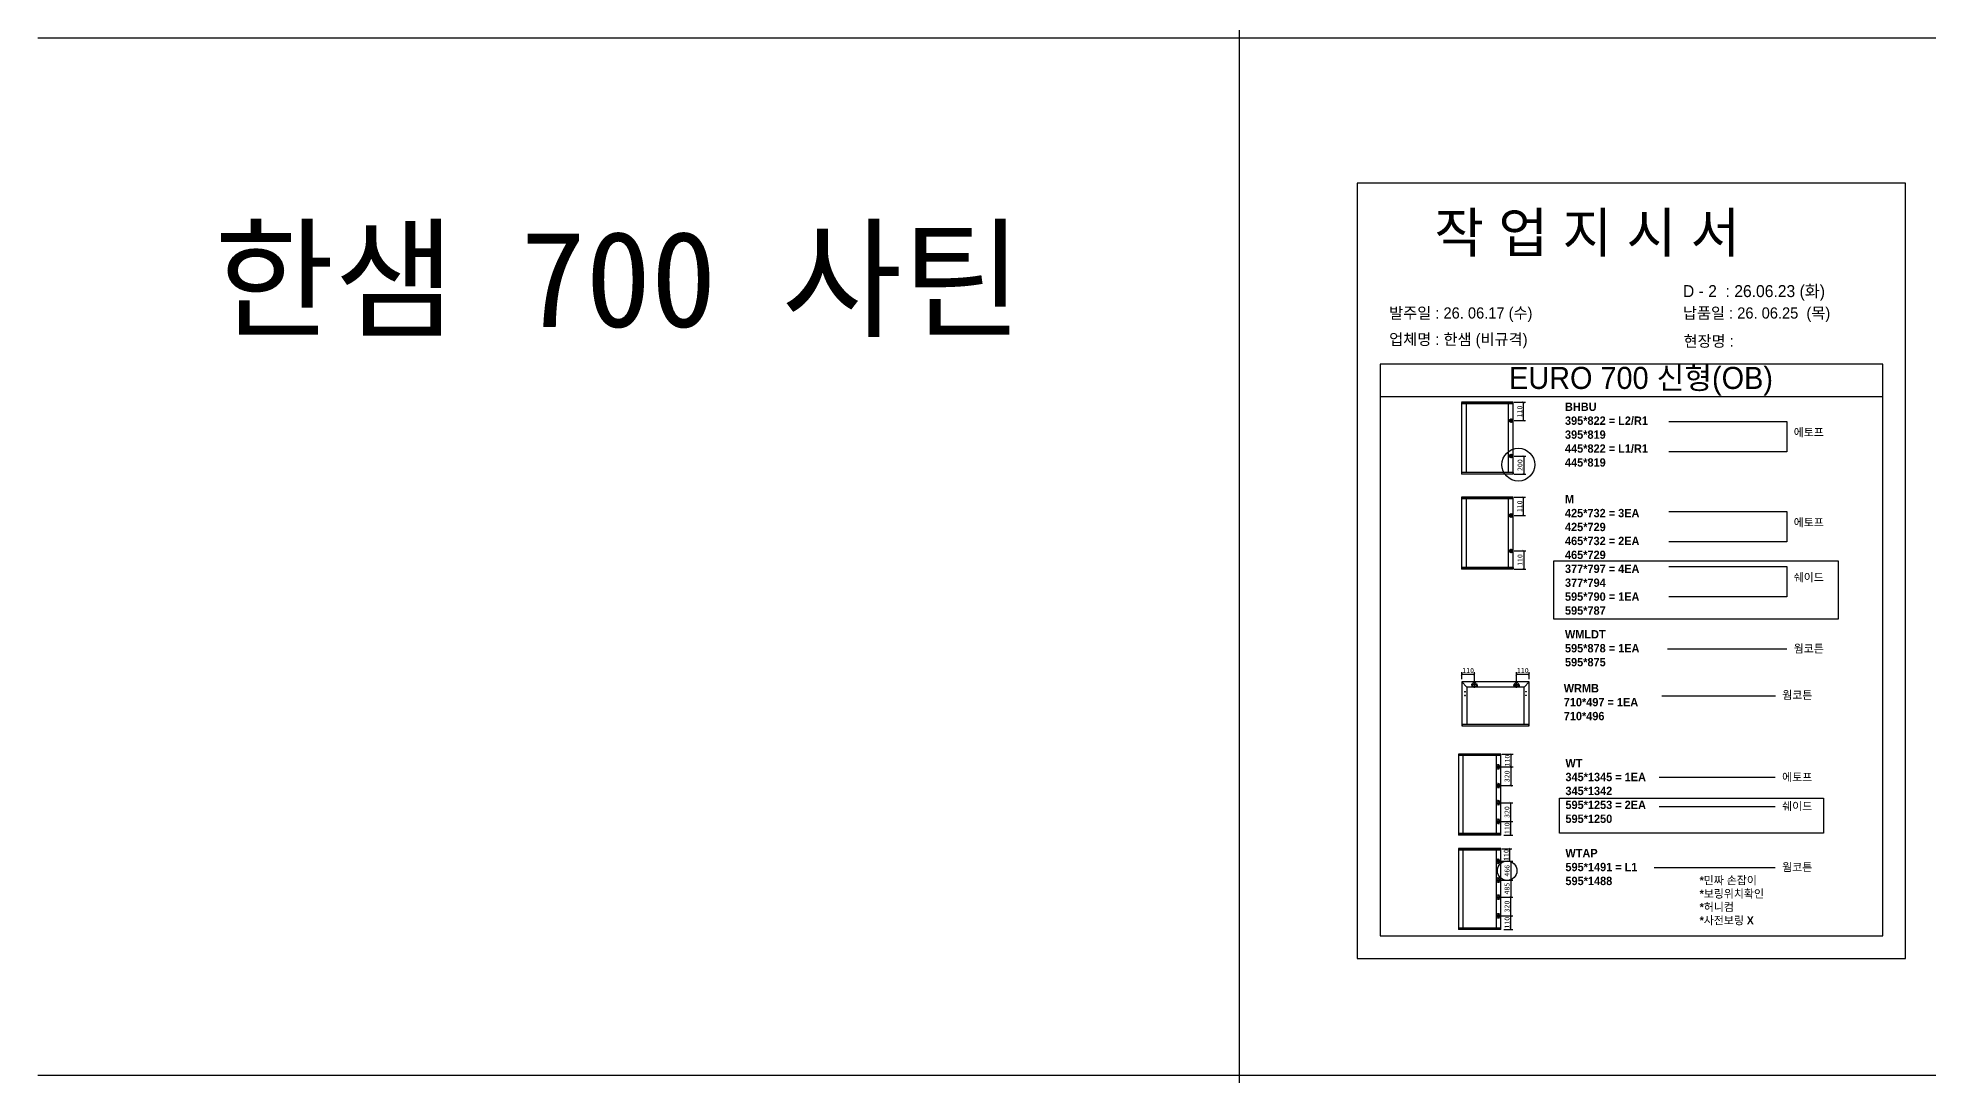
# Model space of a CAD drawing. Header units: millimetres. Extents: x -44117 to 256353, y -2095463 to 65325.
# Drawn here: x 104303 to 113737, y -1030082 to -1024905 of the extents above; entities that cross this region are included whole.
import ezdxf

# ---------------------------------------------------------------- set-up
doc = ezdxf.new("R2010")
doc.units = ezdxf.units.MM
doc.header["$LTSCALE"] = 10
doc.layers.add('Layer1', color=7, linetype='Continuous', lineweight=70)
doc.dimstyles.new('ISO-25', dxfattribs={"dimtxt": 2.5, "dimasz": 2.5, "dimexe": 1, "dimexo": 1, "dimtad": 1, "dimtxsty": 'Standard', "dimblk": 'ARCHTICK', "dimcen": 2.5, "dimadec": 0, "dimazin": 0, "dimtfac": 1, "dimtmove": 0, "dimatfit": 3, "dimfxl": 0, "dimarcsym": 0})

# ---------------------------------------------------------------- blocks, each defined once
blk = doc.blocks.new('_ArchTick')
at = {"color": 0, "linetype": 'ByBlock', "const_width": 0.15}
blk.add_lwpolyline([(-0.5, -0.5), (0.5, 0.5)], dxfattribs=at)
blk = doc.blocks.new('*D6972')
at = {"color": 0, "lineweight": -2}
for p, q in [((111669.8, -1026724.1), (111727.2, -1026724.1)), ((111717.2, -1026815.2), (111717.2, -1026724.1)), ((111669.8, -1026815.2), (111727.2, -1026815.2))]:
    blk.add_line(p, q, dxfattribs=at)
at = {"layer": 'Defpoints', "color": 0}
for p in [(111654.8, -1026724.1), (111717.2, -1026724.1), (111654.8, -1026815.2)]:
    blk.add_point(p, dxfattribs=at)
at = {"color": 0, "lineweight": -2, "xscale": 10, "yscale": 10, "zscale": 10}
for p, rotation in [((111717.2, -1026724.1), 90), ((111717.2, -1026815.2), 270)]:
    blk.add_blockref('_ArchTick', p, dxfattribs=dict(at, rotation=rotation))
at = {"color": 0, "insert": (111698.5, -1026769.6), "char_height": 25, "attachment_point": 5, "rotation": 90}
blk.add_mtext('110', dxfattribs=at)
blk = doc.blocks.new('*D6973')
at = {"color": 0, "lineweight": -2}
for p, q in [((111669.8, -1026992.1), (111728.2, -1026992.1)), ((111718.2, -1026992.1), (111718.2, -1027082.6)), ((111669.8, -1027082.6), (111728.2, -1027082.6))]:
    blk.add_line(p, q, dxfattribs=at)
at = {"layer": 'Defpoints', "color": 0}
for p in [(111654.8, -1026992.1), (111654.8, -1027082.6), (111718.2, -1027082.6)]:
    blk.add_point(p, dxfattribs=at)
at = {"color": 0, "lineweight": -2, "xscale": 10, "yscale": 10, "zscale": 10}
for p, rotation in [((111718.2, -1026992.1), 90), ((111718.2, -1027082.6), 270)]:
    blk.add_blockref('_ArchTick', p, dxfattribs=dict(at, rotation=rotation))
at = {"color": 0, "insert": (111699.5, -1027037.4), "char_height": 25, "attachment_point": 5, "rotation": 90}
blk.add_mtext('200', dxfattribs=at)
blk = doc.blocks.new('*D6974')
at = {"color": 0, "lineweight": -2}
for p, q in [((111409.3, -1028104.8), (111409.3, -1028071.3)), ((111409.3, -1028081.3), (111472.1, -1028081.3)), ((111472.1, -1028117.2), (111472.1, -1028071.3))]:
    blk.add_line(p, q, dxfattribs=at)
at = {"layer": 'Defpoints', "color": 0}
for p in [(111472.1, -1028081.3), (111409.3, -1028119.8), (111472.1, -1028132.2)]:
    blk.add_point(p, dxfattribs=at)
at = {"color": 0, "lineweight": -2, "xscale": 10, "yscale": 10, "zscale": 10, "rotation": 180}
blk.add_blockref('_ArchTick', (111409.3, -1028081.3), dxfattribs=at)
at = {"color": 0, "lineweight": -2, "xscale": 10, "yscale": 10, "zscale": 10}
blk.add_blockref('_ArchTick', (111472.1, -1028081.3), dxfattribs=at)
at = {"color": 0, "insert": (111440.7, -1028062.5), "char_height": 25, "attachment_point": 5}
blk.add_mtext('110', dxfattribs=at)
blk = doc.blocks.new('*D6975')
at = {"color": 0, "lineweight": -2}
for p, q in [((111682.1, -1028117.2), (111682.1, -1028071.3)), ((111682.1, -1028081.3), (111744.9, -1028081.3)), ((111744.9, -1028104.8), (111744.9, -1028071.3))]:
    blk.add_line(p, q, dxfattribs=at)
at = {"layer": 'Defpoints', "color": 0}
for p in [(111744.9, -1028081.3), (111682.1, -1028132.2), (111744.9, -1028119.8)]:
    blk.add_point(p, dxfattribs=at)
at = {"color": 0, "lineweight": -2, "xscale": 10, "yscale": 10, "zscale": 10, "rotation": 180}
blk.add_blockref('_ArchTick', (111682.1, -1028081.3), dxfattribs=at)
at = {"color": 0, "lineweight": -2, "xscale": 10, "yscale": 10, "zscale": 10}
blk.add_blockref('_ArchTick', (111744.9, -1028081.3), dxfattribs=at)
at = {"color": 0, "insert": (111713.5, -1028062.5), "char_height": 25, "attachment_point": 5}
blk.add_mtext('110', dxfattribs=at)
blk = doc.blocks.new('*D6976')
at = {"color": 0, "lineweight": -2}
for p, q in [((111608.5, -1028951.8), (111659.5, -1028951.8)), ((111608.5, -1029014.5), (111659.5, -1029014.5)), ((111649.5, -1029014.5), (111649.5, -1028951.8))]:
    blk.add_line(p, q, dxfattribs=at)
at = {"layer": 'Defpoints', "color": 0}
for p in [(111593.5, -1028951.8), (111593.5, -1029014.5), (111649.5, -1028951.8)]:
    blk.add_point(p, dxfattribs=at)
at = {"color": 0, "lineweight": -2, "xscale": 10, "yscale": 10, "zscale": 10}
for p, rotation in [((111649.5, -1028951.8), 90), ((111649.5, -1029014.5), 270)]:
    blk.add_blockref('_ArchTick', p, dxfattribs=dict(at, rotation=rotation))
at = {"color": 0, "insert": (111630.8, -1028983.1), "char_height": 25, "attachment_point": 5, "rotation": 90}
blk.add_mtext('110', dxfattribs=at)
blk = doc.blocks.new('*D6977')
at = {"color": 0, "lineweight": -2}
for p, q in [((111608.5, -1029286.8), (111663.6, -1029286.8)), ((111653.6, -1029354.5), (111653.6, -1029286.8)), ((111618.9, -1029354.5), (111663.6, -1029354.5))]:
    blk.add_line(p, q, dxfattribs=at)
at = {"layer": 'Defpoints', "color": 0}
for p in [(111593.5, -1029286.8), (111653.6, -1029286.8), (111603.9, -1029354.5)]:
    blk.add_point(p, dxfattribs=at)
at = {"color": 0, "lineweight": -2, "xscale": 10, "yscale": 10, "zscale": 10}
for p, rotation in [((111653.6, -1029286.8), 90), ((111653.6, -1029354.5), 270)]:
    blk.add_blockref('_ArchTick', p, dxfattribs=dict(at, rotation=rotation))
at = {"color": 0, "insert": (111634.8, -1029320.7), "char_height": 25, "attachment_point": 5, "rotation": 90}
blk.add_mtext('110', dxfattribs=at)
blk = doc.blocks.new('*D6978')
at = {"color": 0, "lineweight": -2}
for p, q in [((111608.5, -1029193.2), (111663.6, -1029193.2)), ((111653.6, -1029286.8), (111653.6, -1029193.2)), ((111608.5, -1029286.8), (111663.6, -1029286.8))]:
    blk.add_line(p, q, dxfattribs=at)
at = {"layer": 'Defpoints', "color": 0}
for p in [(111593.5, -1029193.2), (111653.6, -1029193.2), (111593.5, -1029286.8)]:
    blk.add_point(p, dxfattribs=at)
at = {"color": 0, "lineweight": -2, "xscale": 10, "yscale": 10, "zscale": 10}
for p, rotation in [((111653.6, -1029193.2), 90), ((111653.6, -1029286.8), 270)]:
    blk.add_blockref('_ArchTick', p, dxfattribs=dict(at, rotation=rotation))
at = {"color": 0, "insert": (111634.8, -1029240), "char_height": 25, "attachment_point": 5, "rotation": 90}
blk.add_mtext('320', dxfattribs=at)
blk = doc.blocks.new('*D6979')
at = {"color": 0, "lineweight": -2}
for p, q in [((111608.5, -1029108.1), (111663.6, -1029108.1)), ((111653.6, -1029108.1), (111653.6, -1029193.2)), ((111608.5, -1029193.2), (111663.6, -1029193.2))]:
    blk.add_line(p, q, dxfattribs=at)
at = {"layer": 'Defpoints', "color": 0}
for p in [(111593.5, -1029108.1), (111593.5, -1029193.2), (111653.6, -1029193.2)]:
    blk.add_point(p, dxfattribs=at)
at = {"color": 0, "lineweight": -2, "xscale": 10, "yscale": 10, "zscale": 10}
for p, rotation in [((111653.6, -1029108.1), 90), ((111653.6, -1029193.2), 270)]:
    blk.add_blockref('_ArchTick', p, dxfattribs=dict(at, rotation=rotation))
at = {"color": 0, "insert": (111634.8, -1029150.7), "char_height": 25, "attachment_point": 5, "rotation": 90}
blk.add_mtext('485', dxfattribs=at)
blk = doc.blocks.new('*D6980')
at = {"color": 0, "lineweight": -2}
for p, q in [((111608.5, -1029014.5), (111663.6, -1029014.5)), ((111653.6, -1029014.5), (111653.6, -1029108.1)), ((111608.5, -1029108.1), (111663.6, -1029108.1))]:
    blk.add_line(p, q, dxfattribs=at)
at = {"layer": 'Defpoints', "color": 0}
for p in [(111593.5, -1029014.5), (111593.5, -1029108.1), (111653.6, -1029108.1)]:
    blk.add_point(p, dxfattribs=at)
at = {"color": 0, "lineweight": -2, "xscale": 10, "yscale": 10, "zscale": 10}
for p, rotation in [((111653.6, -1029014.5), 90), ((111653.6, -1029108.1), 270)]:
    blk.add_blockref('_ArchTick', p, dxfattribs=dict(at, rotation=rotation))
at = {"color": 0, "insert": (111634.8, -1029061.3), "char_height": 25, "attachment_point": 5, "rotation": 90}
blk.add_mtext('466', dxfattribs=at)
blk = doc.blocks.new('*D6987')
at = {"color": 0, "lineweight": -2}
for p, q in [((111669.8, -1027197.5), (111727.2, -1027197.5)), ((111717.2, -1027288.6), (111717.2, -1027197.5)), ((111669.8, -1027288.6), (111727.2, -1027288.6))]:
    blk.add_line(p, q, dxfattribs=at)
at = {"layer": 'Defpoints', "color": 0}
for p in [(111654.8, -1027197.5), (111717.2, -1027197.5), (111654.8, -1027288.6)]:
    blk.add_point(p, dxfattribs=at)
at = {"color": 0, "lineweight": -2, "xscale": 10, "yscale": 10, "zscale": 10}
for p, rotation in [((111717.2, -1027197.5), 90), ((111717.2, -1027288.6), 270)]:
    blk.add_blockref('_ArchTick', p, dxfattribs=dict(at, rotation=rotation))
at = {"color": 0, "insert": (111698.5, -1027243), "char_height": 25, "attachment_point": 5, "rotation": 90}
blk.add_mtext('110', dxfattribs=at)
blk = doc.blocks.new('*D6988')
at = {"color": 0, "lineweight": -2}
for p, q in [((111669.8, -1027465.6), (111728.2, -1027465.6)), ((111718.2, -1027465.6), (111718.2, -1027556)), ((111669.8, -1027556), (111728.2, -1027556))]:
    blk.add_line(p, q, dxfattribs=at)
at = {"layer": 'Defpoints', "color": 0}
for p in [(111654.8, -1027465.6), (111654.8, -1027556), (111718.2, -1027556)]:
    blk.add_point(p, dxfattribs=at)
at = {"color": 0, "lineweight": -2, "xscale": 10, "yscale": 10, "zscale": 10}
for p, rotation in [((111718.2, -1027465.6), 90), ((111718.2, -1027556), 270)]:
    blk.add_blockref('_ArchTick', p, dxfattribs=dict(at, rotation=rotation))
at = {"color": 0, "insert": (111699.5, -1027510.8), "char_height": 25, "attachment_point": 5, "rotation": 90}
blk.add_mtext('110', dxfattribs=at)
blk = doc.blocks.new('*D6989')
at = {"color": 0, "lineweight": -2}
for p, q in [((111608.5, -1028480.4), (111664.8, -1028480.4)), ((111608.5, -1028543.1), (111664.8, -1028543.1)), ((111654.8, -1028543.1), (111654.8, -1028480.4))]:
    blk.add_line(p, q, dxfattribs=at)
at = {"layer": 'Defpoints', "color": 0}
for p in [(111593.5, -1028480.4), (111593.5, -1028543.1), (111654.8, -1028480.4)]:
    blk.add_point(p, dxfattribs=at)
at = {"color": 0, "lineweight": -2, "xscale": 10, "yscale": 10, "zscale": 10}
for p, rotation in [((111654.8, -1028480.4), 90), ((111654.8, -1028543.1), 270)]:
    blk.add_blockref('_ArchTick', p, dxfattribs=dict(at, rotation=rotation))
at = {"color": 0, "insert": (111636.1, -1028511.8), "char_height": 25, "attachment_point": 5, "rotation": 90}
blk.add_mtext('110', dxfattribs=at)
blk = doc.blocks.new('*D6990')
at = {"color": 0, "lineweight": -2}
for p, q in [((111608.5, -1028815.5), (111663.6, -1028815.5)), ((111653.6, -1028883.2), (111653.6, -1028815.5)), ((111618.9, -1028883.2), (111663.6, -1028883.2))]:
    blk.add_line(p, q, dxfattribs=at)
at = {"layer": 'Defpoints', "color": 0}
for p in [(111593.5, -1028815.5), (111653.6, -1028815.5), (111603.9, -1028883.2)]:
    blk.add_point(p, dxfattribs=at)
at = {"color": 0, "lineweight": -2, "xscale": 10, "yscale": 10, "zscale": 10}
for p, rotation in [((111653.6, -1028815.5), 90), ((111653.6, -1028883.2), 270)]:
    blk.add_blockref('_ArchTick', p, dxfattribs=dict(at, rotation=rotation))
at = {"color": 0, "insert": (111634.8, -1028849.3), "char_height": 25, "attachment_point": 5, "rotation": 90}
blk.add_mtext('110', dxfattribs=at)
blk = doc.blocks.new('*D6991')
at = {"color": 0, "lineweight": -2}
for p, q in [((111608.5, -1028721.9), (111663.6, -1028721.9)), ((111653.6, -1028815.5), (111653.6, -1028721.9)), ((111608.5, -1028815.5), (111663.6, -1028815.5))]:
    blk.add_line(p, q, dxfattribs=at)
at = {"layer": 'Defpoints', "color": 0}
for p in [(111593.5, -1028721.9), (111653.6, -1028721.9), (111593.5, -1028815.5)]:
    blk.add_point(p, dxfattribs=at)
at = {"color": 0, "lineweight": -2, "xscale": 10, "yscale": 10, "zscale": 10}
for p, rotation in [((111653.6, -1028721.9), 90), ((111653.6, -1028815.5), 270)]:
    blk.add_blockref('_ArchTick', p, dxfattribs=dict(at, rotation=rotation))
at = {"color": 0, "insert": (111634.8, -1028768.7), "char_height": 25, "attachment_point": 5, "rotation": 90}
blk.add_mtext('320', dxfattribs=at)
blk = doc.blocks.new('*D6992')
at = {"color": 0, "lineweight": -2}
for p, q in [((111608.5, -1028543.1), (111663.6, -1028543.1)), ((111653.6, -1028543.1), (111653.6, -1028636.8)), ((111608.5, -1028636.8), (111663.6, -1028636.8))]:
    blk.add_line(p, q, dxfattribs=at)
at = {"layer": 'Defpoints', "color": 0}
for p in [(111593.5, -1028543.1), (111593.5, -1028636.8), (111653.6, -1028636.8)]:
    blk.add_point(p, dxfattribs=at)
at = {"color": 0, "lineweight": -2, "xscale": 10, "yscale": 10, "zscale": 10}
for p, rotation in [((111653.6, -1028543.1), 90), ((111653.6, -1028636.8), 270)]:
    blk.add_blockref('_ArchTick', p, dxfattribs=dict(at, rotation=rotation))
at = {"color": 0, "insert": (111634.8, -1028590), "char_height": 25, "attachment_point": 5, "rotation": 90}
blk.add_mtext('320', dxfattribs=at)

msp = doc.modelspace()

# ---------------------------------------------------------------- linework, layer by layer
at = {"color": 1}
for p, q in [((104302.82932, -1024905.14903), (196571.97618, -1024905.14903)), ((104302.82932, -1024905.14903), (196571.97618, -1024905.14903)), ((104302.82932, -1024905.14903), (196571.97618, -1024905.14903)), ((104302.82932, -1024905.14903), (196571.97618, -1024905.14903)), ((104302.82932, -1024905.14903), (196571.97618, -1024905.14903)), ((104302.82932, -1024905.14903), (196571.97618, -1024905.14903)), ((104302.82932, -1024905.14903), (196571.97618, -1024905.14903)), ((104302.82932, -1024905.14903), (196571.97618, -1024905.14903)), ((104302.82932, -1024905.14903), (196571.97618, -1024905.14903)), ((104302.82932, -1024905.14903), (196571.97618, -1024905.14903)), ((104302.82932, -1030081.67507), (196571.97618, -1030081.67507)), ((104302.82932, -1030081.67507), (196571.97618, -1030081.67507)), ((104302.82932, -1030081.67507), (196571.97618, -1030081.67507)), ((104302.82932, -1030081.67507), (196571.97618, -1030081.67507)), ((104302.82932, -1030081.67507), (196571.97618, -1030081.67507)), ((104302.82932, -1030081.67507), (196571.97618, -1030081.67507)), ((104302.82932, -1030081.67507), (196571.97618, -1030081.67507)), ((104302.82932, -1030081.67507), (196571.97618, -1030081.67507)), ((104302.82932, -1030081.67507), (196571.97618, -1030081.67507)), ((104302.82932, -1030081.67507), (196571.97618, -1030081.67507))]:
    msp.add_line(p, q, dxfattribs=at)
for p, q in [((113509.93862, -1026534.18793), (111001.55496, -1026534.18793)), ((113509.93862, -1026697.06999), (111001.55496, -1026697.06999)), ((111407.84751, -1026724.37406), (111407.84751, -1027082.35744)), ((111665.95373, -1026724.83764), (111407.84751, -1026724.83764)), ((111665.95373, -1026731.84278), (111407.84751, -1026731.84278)), ((111665.69619, -1026724.11652), (111408.10505, -1026724.11652)), ((111430.76875, -1026731.3277), (111430.76875, -1027074.88873)), ((111642.77495, -1027074.88873), (111642.77495, -1026731.84278)), ((111664.66602, -1026731.84278), (111664.66602, -1026724.11652)), ((111665.95373, -1027082.35744), (111665.95373, -1026724.37406)), ((111665.95373, -1027074.88873), (111407.84751, -1027074.88873)), ((111665.95373, -1027081.89387), (111407.84751, -1027081.89387)), ((111665.69619, -1027082.61499), (111408.10505, -1027082.61499)), ((111409.13522, -1027082.61499), (111409.13522, -1027074.88873)), ((111664.66602, -1027074.88873), (111664.66602, -1027082.61499)), ((111407.84751, -1027197.78048), (111407.84751, -1027555.76386)), ((111665.95373, -1027198.24406), (111407.84751, -1027198.24406)), ((111665.95373, -1027205.2492), (111407.84751, -1027205.2492)), ((111665.69619, -1027197.52294), (111408.10505, -1027197.52294)), ((111430.76875, -1027204.73412), (111430.76875, -1027548.29515)), ((111642.77495, -1027548.29515), (111642.77495, -1027205.2492)), ((111664.66602, -1027205.2492), (111664.66602, -1027197.52294)), ((111665.95373, -1027555.76386), (111665.95373, -1027197.78048)), ((111665.95373, -1027548.29515), (111407.84751, -1027548.29515)), ((111665.95373, -1027555.30029), (111407.84751, -1027555.30029)), ((111665.69619, -1027556.02141), (111408.10505, -1027556.02141)), ((111409.13522, -1027556.02141), (111409.13522, -1027548.29515)), ((111664.66602, -1027548.29515), (111664.66602, -1027556.02141)), ((111408.99288, -1028119.83495), (111408.99288, -1028338.34308)), ((111434.64885, -1028145.49091), (111409.07731, -1028119.63111)), ((111744.91269, -1028119.54668), (111409.28115, -1028119.54668)), ((111421.96501, -1028167.97592), (111427.73039, -1028167.97592)), ((111421.96501, -1028186.42516), (111427.73039, -1028186.42516)), ((111424.8477, -1028165.09323), (111424.8477, -1028170.85861)), ((111424.8477, -1028183.54246), (111424.8477, -1028189.30785)), ((111434.64885, -1028145.49091), (111434.64885, -1028330.55981)), ((111719.54499, -1028145.49091), (111434.64885, -1028145.49091)), ((111487.8476, -1028132.23053), (111456.40013, -1028132.23053)), ((111461.4579, -1028137.99591), (111456.84559, -1028137.99591)), ((111459.15175, -1028135.68976), (111459.15175, -1028140.30207)), ((111472.12386, -1028147.95426), (111472.12386, -1028116.50679)), ((111487.40214, -1028137.99591), (111482.78983, -1028137.99591)), ((111485.09598, -1028135.68976), (111485.09598, -1028140.30207)), ((111666.34625, -1028132.23053), (111697.79372, -1028132.23053)), ((111671.40403, -1028137.99591), (111666.79172, -1028137.99591)), ((111669.09787, -1028135.68976), (111669.09787, -1028140.30207)), ((111682.06999, -1028147.95426), (111682.06999, -1028116.50679)), ((111697.34826, -1028137.99591), (111692.73595, -1028137.99591)), ((111695.04211, -1028135.68976), (111695.04211, -1028140.30207)), ((111719.54499, -1028145.49091), (111745.11653, -1028119.63111)), ((111719.54499, -1028329.98327), (111719.54499, -1028145.49091)), ((111732.22885, -1028167.97592), (111726.46346, -1028167.97592)), ((111732.22885, -1028186.42516), (111726.46346, -1028186.42516)), ((111729.34615, -1028165.09323), (111729.34615, -1028170.85861)), ((111729.34615, -1028183.54246), (111729.34615, -1028189.30785)), ((111745.20096, -1028338.34308), (111745.20096, -1028119.83495)), ((111408.99288, -1028329.98327), (111745.20096, -1028329.98327)), ((111408.99288, -1028337.82419), (111744.91269, -1028337.82419)), ((111409.28115, -1028338.63135), (111744.91269, -1028338.63135)), ((111410.43423, -1028329.98327), (111410.43423, -1028338.63135)), ((111743.75961, -1028338.63135), (111743.75961, -1028329.98327)), ((111392.9917, -1028479.9684), (111392.9917, -1028883.02246)), ((111603.9243, -1028480.39501), (111392.9917, -1028480.39501)), ((111603.9243, -1028486.84149), (111392.9917, -1028486.84149)), ((111603.68729, -1028479.7314), (111393.2287, -1028479.7314)), ((111394.17671, -1028479.7314), (111394.17671, -1028486.84149)), ((111414.08496, -1028486.36748), (111414.08496, -1028876.14939)), ((111580.56877, -1028543.14849), (111606.42356, -1028543.14849)), ((111582.59403, -1028876.14939), (111582.59403, -1028486.84149)), ((111591.12614, -1028532.48336), (111587.33409, -1028532.48336)), ((111591.12614, -1028553.81362), (111587.33409, -1028553.81362)), ((111589.23011, -1028530.58734), (111589.23011, -1028534.37938)), ((111589.23011, -1028551.9176), (111589.23011, -1028555.70965)), ((111593.49617, -1028556.07589), (111593.49617, -1028530.2211)), ((111602.73928, -1028486.84149), (111602.73928, -1028479.7314)), ((111603.9243, -1028883.02246), (111603.9243, -1028479.9684)), ((111580.56877, -1028636.76465), (111606.42356, -1028636.76465)), ((111591.12614, -1028626.09951), (111587.33409, -1028626.09951)), ((111591.12614, -1028647.42978), (111587.33409, -1028647.42978)), ((111589.23011, -1028624.20349), (111589.23011, -1028627.99554)), ((111589.23011, -1028645.53375), (111589.23011, -1028649.3258)), ((111593.49617, -1028623.83725), (111593.49617, -1028649.69204)), ((111580.56877, -1028721.866), (111606.42356, -1028721.866)), ((111591.12614, -1028711.20086), (111587.33409, -1028711.20086)), ((111591.12614, -1028732.53113), (111587.33409, -1028732.53113)), ((111589.23011, -1028709.30484), (111589.23011, -1028713.09689)), ((111589.23011, -1028730.6351), (111589.23011, -1028734.42715)), ((111593.49617, -1028708.9386), (111593.49617, -1028734.79339)), ((111580.56877, -1028815.48215), (111606.42356, -1028815.48215)), ((111591.12614, -1028804.817), (111587.33409, -1028804.817)), ((111591.12614, -1028826.14727), (111587.33409, -1028826.14727)), ((111589.23011, -1028802.92098), (111589.23011, -1028806.71303)), ((111589.23011, -1028824.25124), (111589.23011, -1028828.04329)), ((111593.49617, -1028802.55475), (111593.49617, -1028828.40954)), ((111603.9243, -1028876.14939), (111392.9917, -1028876.14939)), ((111603.9243, -1028882.59587), (111392.9917, -1028882.59587)), ((111603.68729, -1028883.25948), (111393.2287, -1028883.25948)), ((111394.17671, -1028883.25948), (111394.17671, -1028876.14939)), ((111602.73928, -1028876.14939), (111602.73928, -1028883.25948)), ((111392.9917, -1028951.32401), (111392.9917, -1029354.37808)), ((111603.9243, -1028951.75062), (111392.9917, -1028951.75062)), ((111603.9243, -1028958.1971), (111392.9917, -1028958.1971)), ((111603.68729, -1028951.08701), (111393.2287, -1028951.08701)), ((111394.17671, -1028951.08701), (111394.17671, -1028958.1971)), ((111414.08496, -1028957.72309), (111414.08496, -1029347.505)), ((111580.56877, -1029014.5041), (111606.42356, -1029014.5041)), ((111582.59403, -1029347.505), (111582.59403, -1028958.1971)), ((111591.12614, -1029003.83897), (111587.33409, -1029003.83897)), ((111591.12614, -1029025.16923), (111587.33409, -1029025.16923)), ((111589.23011, -1029001.94295), (111589.23011, -1029005.73499)), ((111589.23011, -1029023.27321), (111589.23011, -1029027.06526)), ((111593.49617, -1029027.4315), (111593.49617, -1029001.57671)), ((111602.73928, -1028958.1971), (111602.73928, -1028951.08701)), ((111603.9243, -1029354.37808), (111603.9243, -1028951.32401)), ((111580.56877, -1029108.12026), (111606.42356, -1029108.12026)), ((111591.12614, -1029097.45512), (111587.33409, -1029097.45512)), ((111591.12614, -1029118.78539), (111587.33409, -1029118.78539)), ((111589.23011, -1029095.5591), (111589.23011, -1029099.35115)), ((111589.23011, -1029116.88936), (111589.23011, -1029120.68141)), ((111593.49617, -1029095.19287), (111593.49617, -1029121.04765)), ((111580.56877, -1029193.22161), (111606.42356, -1029193.22161)), ((111591.12614, -1029182.55647), (111587.33409, -1029182.55647)), ((111591.12614, -1029203.88674), (111587.33409, -1029203.88674)), ((111589.23011, -1029180.66045), (111589.23011, -1029184.4525)), ((111589.23011, -1029201.99071), (111589.23011, -1029205.78276)), ((111593.49617, -1029180.29422), (111593.49617, -1029206.149)), ((111580.56877, -1029286.83776), (111606.42356, -1029286.83776)), ((111591.12614, -1029276.17261), (111587.33409, -1029276.17261)), ((111591.12614, -1029297.50288), (111587.33409, -1029297.50288)), ((111589.23011, -1029274.27659), (111589.23011, -1029278.06864)), ((111589.23011, -1029295.60685), (111589.23011, -1029299.3989)), ((111593.49617, -1029273.91036), (111593.49617, -1029299.76515)), ((111603.9243, -1029347.505), (111392.9917, -1029347.505)), ((111603.9243, -1029353.95148), (111392.9917, -1029353.95148)), ((111603.68729, -1029354.61509), (111393.2287, -1029354.61509)), ((111394.17671, -1029354.61509), (111394.17671, -1029347.505)), ((111602.73928, -1029347.505), (111602.73928, -1029354.61509))]:
    msp.add_line(p, q)
for p in [(110300.49669, 21924.9366), (110300.49669, 14161.07811), (110300.49669, 18584.38997), (110300.49669, 10820.53148), (110300.49669, 18627.87121), (110300.49669, 10864.01272), (110300.49669, 15287.32457), (110300.49669, 7523.46608), (110300.49669, 3746.75115), (110300.49669, 21924.9366), (110300.49669, 14161.07811), (110300.49669, 18584.38997), (110300.49669, 10820.53148), (110300.49669, 18627.87121), (110300.49669, 10864.01272), (110300.49669, 15287.32457), (110300.49669, 7523.46608), (110300.49669, 3746.75115), (110300.49669, 21924.9366), (110300.49669, 14161.07811), (110300.49669, 18584.38997), (110300.49669, 10820.53148), (110300.49669, 18627.87121), (110300.49669, 10864.01272), (110300.49669, 15287.32457), (110300.49669, 7523.46608), (110300.49669, 3746.75115), (110300.49669, 21924.9366), (110300.49669, 14161.07811), (110300.49669, 18584.38997), (110300.49669, 10820.53148), (110300.49669, 18627.87121), (110300.49669, 10864.01272), (110300.49669, 15287.32457), (110300.49669, 7523.46608), (110300.49669, 3746.75115), (110300.49669, 21924.9366), (110300.49669, 14161.07811), (110300.49669, 18584.38997), (110300.49669, 10820.53148), (110300.49669, 18627.87121), (110300.49669, 10864.01272), (110300.49669, 15287.32457), (110300.49669, 7523.46608), (110300.49669, 3746.75115), (110300.49669, 21924.9366), (110300.49669, 14161.07811), (110300.49669, 18584.38997), (110300.49669, 10820.53148), (110300.49669, 18627.87121), (110300.49669, 10864.01272), (110300.49669, 15287.32457), (110300.49669, 7523.46608), (110300.49669, 3746.75115), (110300.49669, 21924.9366), (110300.49669, 14161.07811), (110300.49669, 18584.38997), (110300.49669, 10820.53148), (110300.49669, 18627.87121), (110300.49669, 10864.01272), (110300.49669, 15287.32457), (110300.49669, 7523.46608), (110300.49669, 3746.75115), (110300.49669, 21924.9366), (110300.49669, 14161.07811), (110300.49669, 18584.38997), (110300.49669, 10820.53148), (110300.49669, 18627.87121), (110300.49669, 10864.01272), (110300.49669, 15287.32457), (110300.49669, 7523.46608), (110300.49669, 3746.75115), (110300.49669, 21924.9366), (110300.49669, 14161.07811), (110300.49669, 18584.38997), (110300.49669, 10820.53148), (110300.49669, 18627.87121), (110300.49669, 10864.01272), (110300.49669, 15287.32457), (110300.49669, 7523.46608), (110300.49669, 3746.75115), (110300.49669, 21924.9366), (110300.49669, 14161.07811), (110300.49669, 18584.38997), (110300.49669, 10820.53148), (110300.49669, 18627.87121), (110300.49669, 10864.01272), (110300.49669, 15287.32457), (110300.49669, 7523.46608), (110300.49669, 3746.75115), (110300.49669, 12702.87182), (110300.49669, 4939.01333), (110300.49669, 9362.32519), (110300.49669, 1598.4667), (110300.49669, 9405.80642), (110300.49669, 1641.94794), (110300.49669, 6065.25979), (110300.49669, -1698.5987), (110300.49669, -5475.31363), (110300.49669, 12702.87182), (110300.49669, 4939.01333), (110300.49669, 9362.32519), (110300.49669, 1598.4667), (110300.49669, 9405.80642), (110300.49669, 1641.94794), (110300.49669, 6065.25979), (110300.49669, -1698.5987), (110300.49669, -5475.31363), (110300.49669, 12702.87182), (110300.49669, 4939.01333), (110300.49669, 9362.32519), (110300.49669, 1598.4667), (110300.49669, 9405.80642), (110300.49669, 1641.94794), (110300.49669, 6065.25979), (110300.49669, -1698.5987), (110300.49669, -5475.31363), (110300.49669, 12702.87182), (110300.49669, 4939.01333), (110300.49669, 9362.32519), (110300.49669, 1598.4667), (110300.49669, 9405.80642), (110300.49669, 1641.94794), (110300.49669, 6065.25979), (110300.49669, -1698.5987), (110300.49669, -5475.31363), (110300.49669, 12702.87182), (110300.49669, 4939.01333), (110300.49669, 9362.32519), (110300.49669, 1598.4667), (110300.49669, 9405.80642), (110300.49669, 1641.94794), (110300.49669, 6065.25979), (110300.49669, -1698.5987), (110300.49669, -5475.31363)]:
    msp.add_xline(p, (0, 1), dxfattribs=at)
for points in [[(110887.53752, -1029499.99372), (113623.95606, -1029499.99372), (113623.95606, -1025629.91608), (110887.53752, -1025629.91608)], [(111868.3572, -1027514.50018), (113287.07556, -1027514.50018), (113287.07556, -1027806.51325), (111868.3572, -1027806.51325)], [(111896.15497, -1028699.41105), (113214.09006, -1028699.41105), (113214.09006, -1028873.84363), (111896.15497, -1028873.84363)]]:
    msp.add_lwpolyline(points, close=True)
for points in [[(111001.55496, -1026534.18793), (111001.55496, -1029385.97629), (113509.93862, -1029385.97629), (113509.93862, -1026534.18793)], [(112441.83695, -1026819.75302), (113031.94109, -1026819.75302), (113031.94109, -1026970.58682), (112441.83695, -1026970.58682)], [(112441.83695, -1027269.40146), (113031.94109, -1027269.40146), (113031.94109, -1027420.23526), (112441.83695, -1027420.23526)], [(112441.83695, -1027543.32523), (113031.94109, -1027543.32523), (113031.94109, -1027694.15902), (112441.83695, -1027694.15902)], [(112436.41632, -1027954.54693), (113031.50187, -1027954.54693)], [(112407.93903, -1028188.45832), (112975.24457, -1028188.45832)], [(112393.38962, -1028595.29596), (112973.61609, -1028595.29596)], [(112393.38962, -1028740.65645), (112973.61609, -1028740.65645)], [(112369.16287, -1029044.55678), (112973.61609, -1029044.55678)]]:
    msp.add_lwpolyline(points)
for centre, radius in [((111691.37266, -1027035.18734), 82.03242), ((111635.52819, -1029061.31218), 48.70919)]:
    msp.add_circle(centre, radius, dxfattribs=at)
for centre, radius in [((111424.8477, -1028167.97592), 0.86481), ((111424.8477, -1028186.42515), 0.86481), ((111459.15175, -1028137.99591), 0.92246), ((111472.12386, -1028132.23053), 10.08943), ((111485.09598, -1028137.99591), 0.92246), ((111669.09787, -1028137.99591), 0.92246), ((111682.06999, -1028132.23053), 10.08943), ((111695.04211, -1028137.99591), 0.92246), ((111729.34615, -1028167.97592), 0.86481), ((111729.34615, -1028186.42515), 0.86481), ((111593.49617, -1028543.14849), 8.2951), ((111589.23011, -1028532.48336), 0.75841), ((111589.23011, -1028553.81362), 0.75841), ((111593.49617, -1028636.76465), 8.2951), ((111589.23011, -1028626.09951), 0.75841), ((111589.23011, -1028647.42978), 0.75841), ((111593.49617, -1028721.866), 8.2951), ((111589.23011, -1028711.20086), 0.75841), ((111589.23011, -1028732.53113), 0.75841), ((111593.49617, -1028815.48215), 8.2951), ((111589.23011, -1028804.817), 0.75841), ((111589.23011, -1028826.14727), 0.75841), ((111593.49617, -1029014.5041), 8.2951), ((111589.23011, -1029003.83897), 0.75841), ((111589.23011, -1029025.16923), 0.75841), ((111593.49617, -1029108.12026), 8.2951), ((111589.23011, -1029097.45512), 0.75841), ((111589.23011, -1029118.78539), 0.75841), ((111593.49617, -1029193.22161), 8.2951), ((111589.23011, -1029182.55647), 0.75841), ((111589.23011, -1029203.88674), 0.75841), ((111593.49617, -1029286.83776), 8.2951), ((111589.23011, -1029276.17261), 0.75841), ((111589.23011, -1029297.50288), 0.75841)]:
    msp.add_circle(centre, radius)
for centre, radius, start, end in [((111665.69619, -1026724.37406), 0.25754, 0, 90), ((111408.10505, -1027082.35744), 0.25754, 180, 270), ((111665.69619, -1027082.35744), 0.25754, 270, 0), ((111665.69619, -1027197.78048), 0.25754, 0, 90), ((111408.10505, -1027555.76387), 0.25754, 180, 270), ((111665.69619, -1027555.76387), 0.25754, 270, 0), ((111409.28115, -1028119.83495), 0.28827, 90, 180), ((111744.91269, -1028119.83495), 0.28827, 0, 90), ((111409.28115, -1028338.34308), 0.28827, 180, 270), ((111744.91269, -1028338.34308), 0.28827, 270, 0), ((111393.2287, -1028479.9684), 0.237, 90, 180), ((111603.68729, -1028479.9684), 0.237, 0, 90), ((111393.2287, -1028883.02247), 0.237, 180, 270), ((111603.68729, -1028883.02247), 0.237, 270, 0), ((111393.2287, -1028951.32401), 0.237, 90, 180), ((111603.68729, -1028951.32401), 0.237, 0, 90), ((111393.2287, -1029354.37808), 0.237, 180, 270), ((111603.68729, -1029354.37808), 0.237, 270, 0)]:
    msp.add_arc(centre, radius, start, end)
at = {"layer": 'Layer1'}
for p, q in [((111654.8149, -1026805.65921), (111654.8149, -1026824.64322)), ((111654.8149, -1027001.64198), (111654.8149, -1026982.65797)), ((111654.8149, -1027279.06564), (111654.8149, -1027298.04964)), ((111654.8149, -1027475.0484), (111654.8149, -1027456.06439))]:
    msp.add_line(p, q, dxfattribs=at)
for points in [[(111664.3069, -1026815.15122), (111645.32289, -1026815.15122)], [(111664.3069, -1026992.14997), (111645.32289, -1026992.14997)], [(111664.3069, -1027288.55764), (111645.32289, -1027288.55764)], [(111664.3069, -1027465.55639), (111645.32289, -1027465.55639)]]:
    msp.add_lwpolyline(points, close=True, dxfattribs=at)
for centre in [(111654.8149, -1026815.15122), (111654.8149, -1026992.14997), (111654.8149, -1027288.55764), (111654.8149, -1027465.55639)]:
    msp.add_circle(centre, 6.328, dxfattribs=at)

# ---------------------------------------------------------------- texts
at = {"attachment_point": 1}
for s, width, gutter_width, heights, insert, char_height in [('{\\f굴림|b0|i0|c129|p50;한샘} 700 {\\f굴림|b0|i0|c129|p50;사틴}', 5072.1082947, 2395.6482, [-533.35869], (105182.75576, -1025868.68373), 479.1296392), ('{\\f굴림|b0|i0|c129|p50;한샘} 700 {\\f굴림|b0|i0|c129|p50;사틴}', 5072.1082947, 2395.6482, [-533.35869], (105182.75576, -1025868.68373), 479.1296392), ('{\\f굴림|b0|i0|c129|p50;한샘} 700 {\\f굴림|b0|i0|c129|p50;사틴}', 5072.1082947, 2395.6482, [-533.35869], (105182.75576, -1025868.68373), 479.1296392), ('{\\f굴림|b0|i0|c129|p50;한샘} 700 {\\f굴림|b0|i0|c129|p50;사틴}', 5072.1082947, 2395.6482, [-533.35869], (105182.75576, -1025868.68373), 479.1296392), ('{\\f굴림|b0|i0|c129|p50;한샘} 700 {\\f굴림|b0|i0|c129|p50;사틴}', 5072.1082947, 2395.6482, [-533.35869], (105182.75576, -1025868.68373), 479.1296392), ('{\\fGulim|b0|i0|c129|p50;작 업 지 시 서}', 4666.4485321, 17.63682, [-219.88959], (111272.24557, -1025778.23601), 197.5323919), ('\\pt11;{\\fGulim|b0|i0|c129|p50;발주일 : 26. 06.17 (수)}', 5387.0305146, 20.36026, [56.20102], (111046.50593, -1026250.30603), 55.8685452), ('{\\fGulim|b0|i0|c129|p50;납품일 : 26. 06.25  (목)}', 5387.0305146, 20.36026, [57.15569], (112512.40857, -1026250.30603), 55.8685452), ('{\\fGulim|b0|i0|c129|p50;업체명 : 한샘 (비규격)}', 5387.0305146, 20.36026, [58.82126], (111046.50593, -1026381.68047), 55.8685452), ('{\\fGulim|b0|i0|c129|p50;현장명 :  }', 5350.1178156, 20.22075, [61.9135], (112516.3066, -1026391.04988), 55.485726), ('{\\fGulim|b0|i0|c129|p50;EURO 700 신형(OB)}', 2601.342149, 9.83176, [-138.56106], (111645.02026, -1026547.21308), 110.1157193), ('{\\f굴림|b1|i0|c129|p50;BHBU\\P395*822 = L2/R1\\P\\C1;395*819\\P\\C256;445*822 = L1/R1\\P\\C1;445*819}', 12604.7778903, 162.10861, [345.16714], (111924.07556, -1026725.32045), 41.6850715), ('{\\f굴림|b1|i0|c129|p50;에토프}', 12072.7918459, 155.2668, [-44.41475], (113065.52229, -1026853.99654), 39.9257485), ('{\\f굴림|b1|i0|c129|p50;M\\P425*732 = 3EA\\P\\C1;425*729\\P\\C256;465*732 = 2EA\\P\\C1;465*729\\P\\C256;377*797 = 4EA\\P\\C1;377*794\\P\\C256;595*790 = 1EA\\P\\C1;595*787}', 12604.7778903, 162.10861, [1985.81544], (111924.07556, -1027186.32278), 41.6850715), ('{\\f굴림|b1|i0|c129|p50;에토프}', 12072.7918459, 155.2668, [-44.41475], (113065.52229, -1027303.64499), 39.9257485), ('{\\f굴림|b1|i0|c129|p50;쉐이드}', 12072.7918459, 155.2668, [-44.36194], (113065.52229, -1027577.56875), 39.9257485), ('{\\f굴림|b1|i0|c129|p50;WMLDT\\P595*878 = 1EA\\P\\C1;595*875}', 12604.7778903, 162.10861, [1985.81544], (111924.07556, -1027860.79545), 41.6850715), ('{\\f굴림|b1|i0|c129|p50;웜코튼}', 12072.7918459, 155.2668, [-43.09446], (113065.52229, -1027933.49351), 39.9257485), ('{\\f굴림|b1|i0|c129|p50;WRMB\\P710*497 = 1EA\\P\\C1;710*496}', 12604.7778903, 162.10861, [-182.06892], (111917.87359, -1028129.79219), 41.6850715), ('{\\f굴림|b1|i0|c129|p50;웜코튼}', 12072.7918459, 155.2668, [-43.09446], (113008.28787, -1028164.97176), 39.9257485), ('{\\f굴림|b1|i0|c129|p50;WT\\P345*1345 = 1EA\\P\\C1;345*1342\\P\\C256;595*1253 = 2EA\\P\\C1;595*1250}', 12604.7778903, 162.10861, [-321.23972], (111926.34272, -1028503.3274), 41.6850715), ('{\\f굴림|b1|i0|c129|p50;에토프}', 12072.7918459, 155.2668, [-44.41475], (113007.63651, -1028574.24254), 39.9257485), ('{\\f굴림|b1|i0|c129|p50;쉐이드}', 12072.7918459, 155.2668, [-44.36194], (113007.63651, -1028719.60303), 39.9257485), ('{\\f굴림|b1|i0|c129|p50;WTAP\\P595*1491 = L1\\P\\C1;595*1488}', 12604.7778903, 162.10861, [-182.06892], (111926.34272, -1028952.58822), 41.6850715), ('{\\f굴림|b1|i0|c129|p50;웜코튼}', 12072.7918459, 155.2668, [-43.09446], (113007.63651, -1029023.50336), 39.9257485)]:
    msp.add_mtext_dynamic_manual_height_columns(s, width=width, gutter_width=gutter_width, heights=heights, dxfattribs=dict(at, insert=insert, char_height=char_height))
at = {"color": 1, "attachment_point": 1}
for s, width, gutter_width, heights, insert, char_height in [('{\\fGulim|b0|i0|c129|p50;D - 2  : 26.06.23 (화)}', 5759.0217184, 21.7662, [61.10247], (112512.72303, -1026139.24716), 59.7264419), ('{\\f굴림|b1|i0|c129|p50;*민짜 손잡이\\P*보링위치확인\\P*허니컴\\P*사전보링 X}', 12072.7918459, 155.2668, [-249.48312], (112596.25034, -1029089.73906), 39.9257485)]:
    msp.add_mtext_dynamic_manual_height_columns(s, width=width, gutter_width=gutter_width, heights=heights, dxfattribs=dict(at, insert=insert, char_height=char_height))

# ---------------------------------------------------------------- dimensions: what is measured, and where the dimension line sits
for base, p1, p2, text, picture, middle in [((111717.23537, -1026724.11652), (111654.8149, -1026815.15122), (111654.8149, -1026724.11652), '110', '*D6972', (111698.48537, -1026769.63387)), ((111718.23373, -1027082.61499), (111654.8149, -1026992.14997), (111654.8149, -1027082.61499), '200', '*D6973', (111699.48373, -1027037.38248)), ((111717.23537, -1027197.52294), (111654.8149, -1027288.55764), (111654.8149, -1027197.52294), '110', '*D6987', (111698.48537, -1027243.04029)), ((111718.23373, -1027556.02141), (111654.8149, -1027465.55639), (111654.8149, -1027556.02141), '110', '*D6988', (111699.48373, -1027510.7889)), ((111653.57051, -1028636.76465), (111593.49617, -1028543.14849), (111593.49617, -1028636.76465), '320', '*D6992', (111634.82051, -1028589.95657)), ((111653.57051, -1028721.866), (111593.49617, -1028815.48214), (111593.49617, -1028721.866), '320', '*D6991', (111634.82051, -1028768.67407)), ((111653.57051, -1028815.48214), (111603.85488, -1028883.19006), (111593.49617, -1028815.48214), '110', '*D6990', (111634.82051, -1028849.3361)), ((111653.57051, -1029108.12026), (111593.49617, -1029014.5041), (111593.49617, -1029108.12026), '466', '*D6980', (111634.82051, -1029061.31218)), ((111653.57051, -1029193.22161), (111593.49617, -1029108.12026), (111593.49617, -1029193.22161), '485', '*D6979', (111634.82051, -1029150.67094)), ((111653.57051, -1029193.22161), (111593.49617, -1029286.83776), (111593.49617, -1029193.22161), '320', '*D6978', (111634.82051, -1029240.02968)), ((111653.57051, -1029286.83776), (111603.85488, -1029354.54567), (111593.49617, -1029286.83776), '110', '*D6977', (111634.82051, -1029320.69171))]:
    dim = msp.add_linear_dim(base=base, p1=p1, p2=p2, angle=90, text=text, dimstyle='ISO-25', override={"dimscale": 10, "dimasz": 1, "dimexo": 1.5, "dimtxsty": 'Standard'})
    dim.commit()
    dim.dimension.update_dxf_attribs({"geometry": picture, "text_midpoint": middle})
for base, p1, p2, picture, middle in [((111472.12387, -1028081.28352), (111409.28115, -1028119.83495), (111472.12387, -1028132.23053), '*D6974', (111440.70251, -1028062.53352)), ((111744.91269, -1028081.28352), (111682.06998, -1028132.23053), (111744.91269, -1028119.83495), '*D6975', (111713.49134, -1028062.53352))]:
    dim = msp.add_linear_dim(base=base, p1=p1, p2=p2, text='110', dimstyle='ISO-25', override={"dimscale": 10, "dimasz": 1, "dimexo": 1.5, "dimtxsty": 'Standard'})
    dim.commit()
    dim.dimension.update_dxf_attribs({"geometry": picture, "text_midpoint": middle})
for base, p1, p2, picture, middle in [((111654.84557, -1028480.39501), (111593.49617, -1028543.14849), (111593.49617, -1028480.39501), '*D6989', (111654.84557, -1028511.77175)), ((111649.50175, -1028951.75062), (111593.49617, -1029014.5041), (111593.49617, -1028951.75062), '*D6976', (111649.50175, -1028983.12736))]:
    dim = msp.add_linear_dim(base=base, p1=p1, p2=p2, angle=90, text='110', dimstyle='ISO-25', override={"dimscale": 10, "dimasz": 1, "dimexo": 1.5, "dimtxsty": 'Standard'})
    dim.commit()
    dim.dimension.update_dxf_attribs({"geometry": picture, "text_midpoint": middle, "dimtype": 160})

doc.saveas('drawing.dxf')
